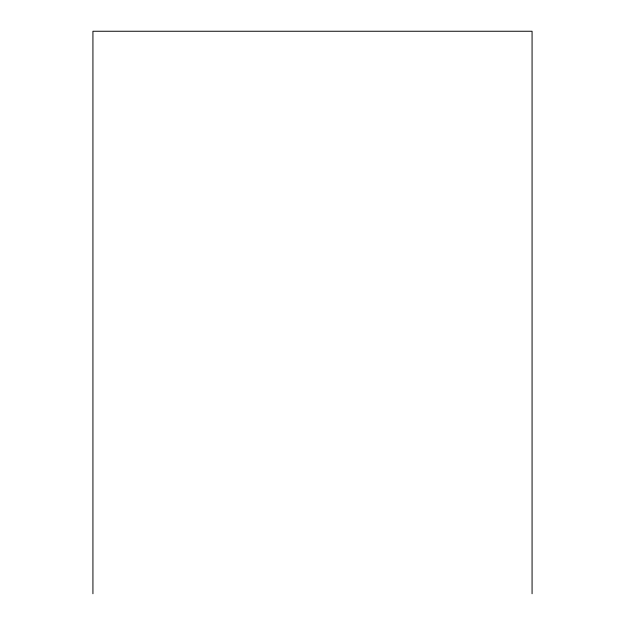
<?xml version="1.0" encoding="UTF-8"?>
<svg xmlns="http://www.w3.org/2000/svg" width="625" height="625" viewBox="0 0 625 625"><rect width="100%" height="100%" fill="white"/><g stroke="black" fill="none" stroke-linecap="round" stroke-linejoin="round"><path stroke-width="0.94" d="M532.07 593.75L532.07 31.25L92.93 31.25L92.93 593.75"/></g></svg>
